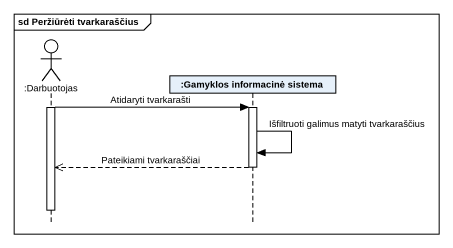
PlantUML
@startuml
mainframe sd Peržiūrėti tvarkaraščius
hide footbox
actor ":Darbuotojas" as Darbuotojas
participant ":Gamyklos informacinė sistema" as Gamyklos_informacinė_sistema

activate Darbuotojas
Darbuotojas -> Gamyklos_informacinė_sistema : Atidaryti tvarkarašti
activate Gamyklos_informacinė_sistema
Gamyklos_informacinė_sistema -> Gamyklos_informacinė_sistema : Išfiltruoti galimus matyti tvarkaraščius
Gamyklos_informacinė_sistema -->> Darbuotojas : Pateikiami tvarkaraščiai
deactivate Gamyklos_informacinė_sistema
deactivate Darbuotojas
@enduml
